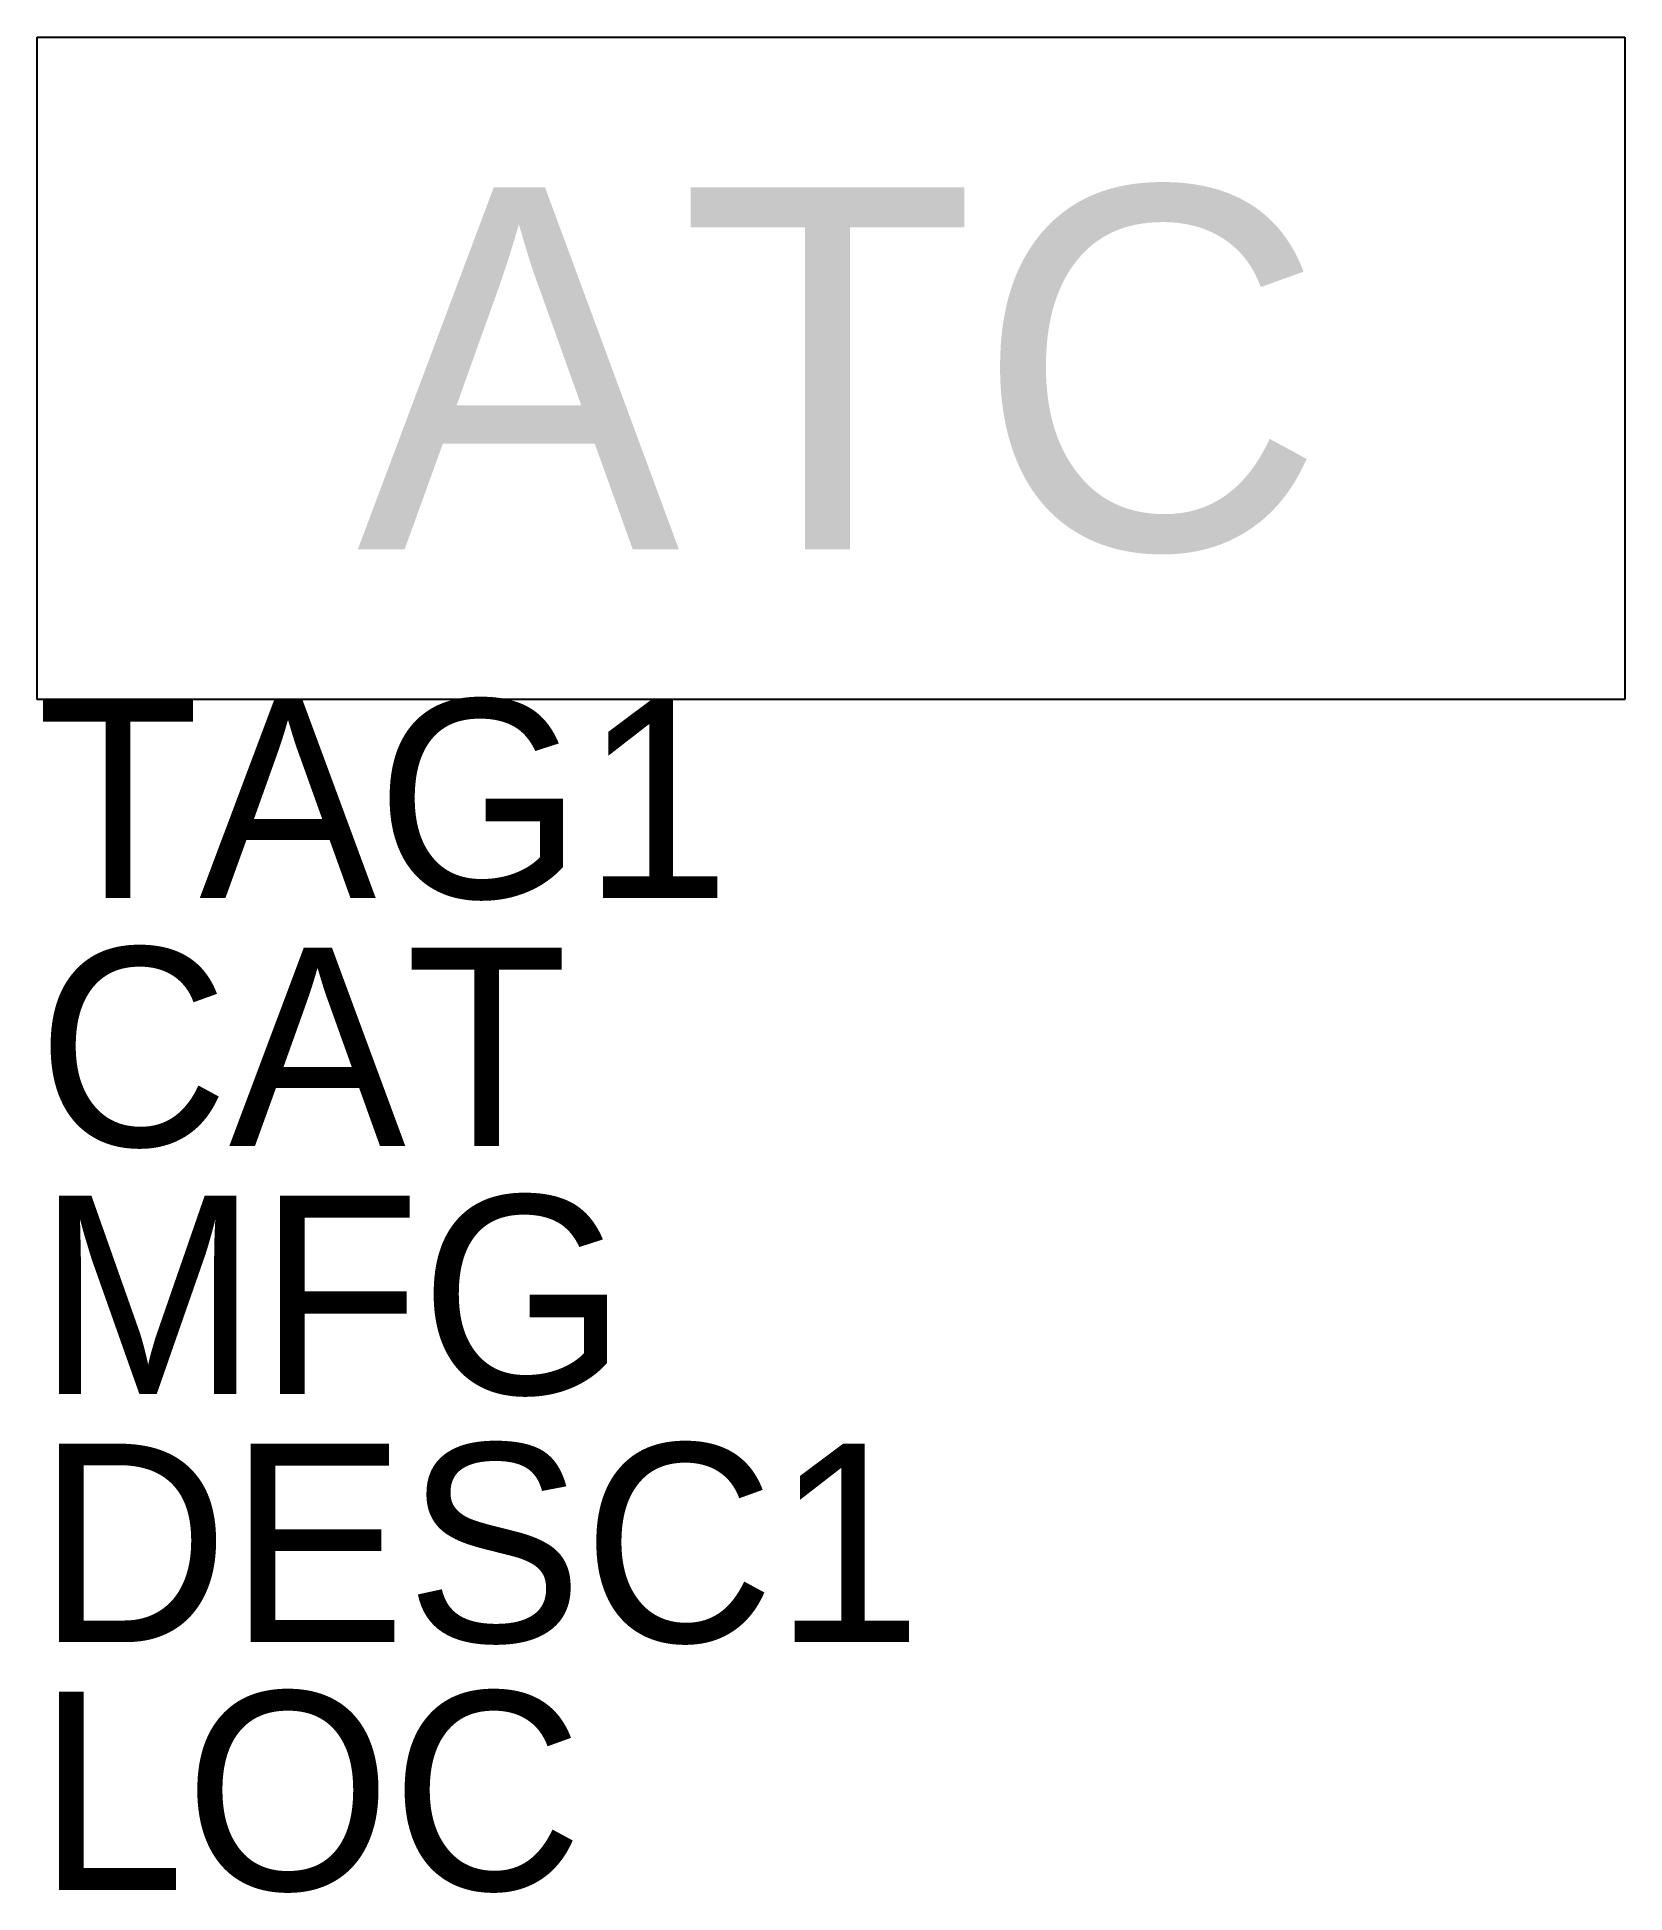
# Model space of a CAD drawing. Extents: x -0.5 to 0.5, y -0.96 to 0.21.
import ezdxf

# ---------------------------------------------------------------- set-up
doc = ezdxf.new("R2010")
doc.units = 0
doc.layers.get('0').update_dxf_attribs({"linetype": 'CONTINUOUS'})

msp = doc.modelspace()

# ---------------------------------------------------------------- linework, layer by layer
for p, q in [((-0.5, 0.2087), (0.5, 0.2087)), ((-0.5, -0.2087), (-0.5, 0.2087)), ((0.5, 0.2087), (0.5, -0.2087)), ((0.5, -0.2087), (-0.5, -0.2087))]:
    msp.add_line(p, q)

# ---------------------------------------------------------------- texts
for tag, p in [('TAG1', (-0.5, -0.3337)), ('CAT', (-0.5, -0.48995)), ('MFG', (-0.5, -0.6462)), ('DESC1', (-0.5, -0.80245)), ('LOC', (-0.5, -0.9587))]:
    msp.add_attdef(tag, p, '', height=0.125)
at = {"layer": '0.0'}
msp.add_text('ATC', height=0.228, dxfattribs=at).set_placement((-0.2986, -0.114))

doc.saveas('drawing.dxf')
